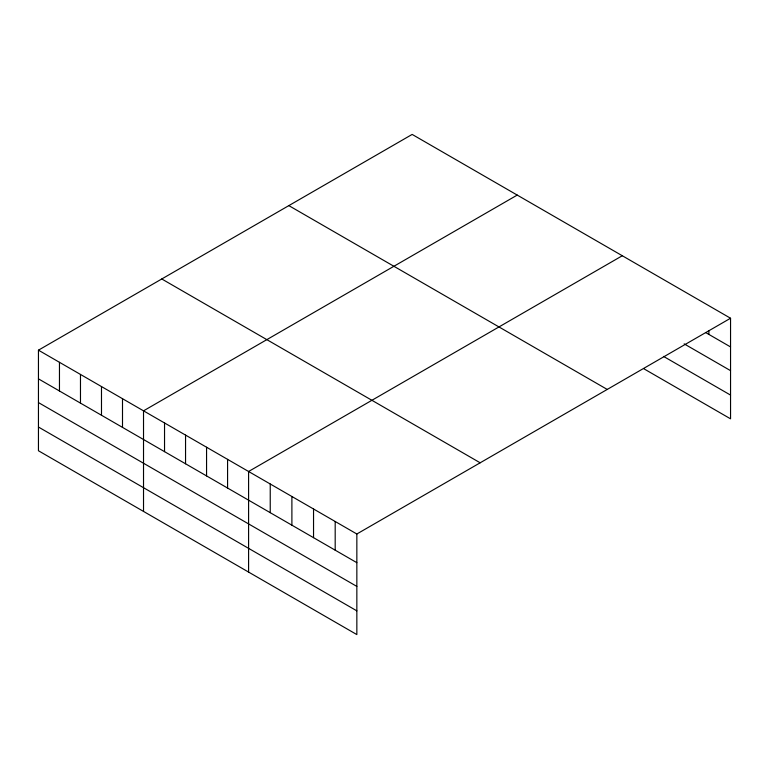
<?xml version="1.0" encoding="UTF-8"?>
<svg xmlns="http://www.w3.org/2000/svg" width="769" height="769" viewBox="0 0 769 769"><rect width="100%" height="100%" fill="white"/><g stroke="black" fill="none" stroke-linecap="round" stroke-linejoin="round"><path stroke-width="1.15" d="M38.45 350.174L356.845 533.994L356.845 634.579L38.45 450.759L38.45 350.174L412.155 134.421L730.55 318.241L730.55 418.826L643.951 368.822M517.229 195.076L143.524 410.838L143.524 511.423M622.294 255.741L248.589 471.493L248.589 572.088M356.845 533.994L730.55 318.241M705.807 332.641L730.55 346.925M684.16 343.868L730.55 370.648M663.532 356.403L730.55 395.093M288.836 205.621L607.231 389.441M161.769 278.974L480.164 462.794M38.45 378.857L356.845 562.677M38.45 402.581L356.845 586.411M38.45 427.035L356.845 610.855M708.903 330.833L708.903 334.419M335.188 521.497L335.188 550.181M313.541 509.001L313.541 537.675M291.893 496.495L291.893 525.179M270.236 483.999L270.236 512.683M227.576 459.362L227.576 488.046M206.563 447.231L206.563 475.915M185.55 435.1L185.55 463.784M164.537 422.969L164.537 451.653M122.502 398.707L122.502 427.381M101.489 386.576L101.489 415.25M80.476 374.436L80.476 403.119M59.463 362.305L59.463 390.988"/></g></svg>
